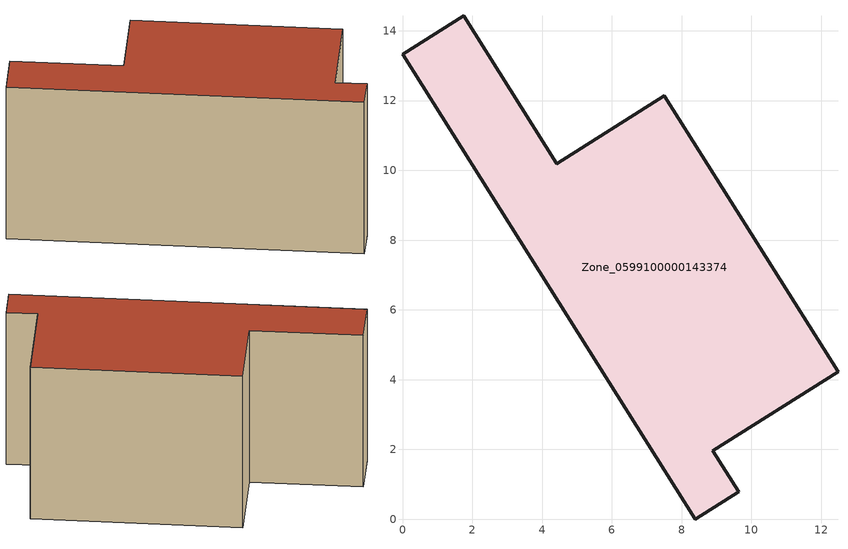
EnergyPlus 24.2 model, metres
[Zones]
Zone_0599100000143374
 floor ground (C_G): 0,13.33 1.75,14.43 4.42,10.19 7.5,12.13 12.48,4.23 8.89,1.97 9.64,0.79 8.39,0 z0
 wall outside (C_F): 8.39,0 9.64,0.79 8.89,1.97 12.48,4.23 7.5,12.13 4.42,10.19 1.75,14.43 0,13.33 8.39,0 z0:7.97
 roof outside (C_R): 1.75,14.43 0,13.33 8.39,0 9.64,0.79 8.89,1.97 12.48,4.23 7.5,12.13 4.42,10.19 z7.97
[BUILDING]
Pand.0599100000143374: North Axis=0; Terrain=City; Loads Convergence Tolerance Value=0.04; Temperature Convergence Tolerance Value=0.4; Solar Distribution=FullExterior; Maximum Number of Warmup Days=25; Minimum Number of Warmup Days=1
[Site:Location]
Rotterdam.The.Hague.AP_ZH_NLD Design_Conditions: Latitude=51.96; Longitude=4.45; Time Zone=1; Elevation=-4.5
[SITE:GROUNDTEMPERATURE:BUILDINGSURFACE]
18, 18, 18, 18, 18, 18, 18, 18, 18, 18, 18, 18
[MATERIAL] Thermal Absorptance=0.9; Solar Absorptance=0.7; Visible Absorptance=0.7
Name | Roughness | Thickness | Conductivity | Density | Specific Heat
G.TI.1975-1991 | MediumSmooth | 0.15 | 0.288461 | 540 | 1210
F.TI.1975-1991 | Rough | 0.3 | 0.230769 | 1920 | 840
R.TI.1975-1991 | MediumRough | 0.2 | 0.153846 | 1500 | 1000
[CONSTRUCTION]
C_G: G.TI.1975-1991
C_F: F.TI.1975-1991
C_R: R.TI.1975-1991
[ZONE]
Zone_0599100000143374: Type=1; Multiplier=1; Ceiling Height=Autocalculate; Volume=Autocalculate; Floor Area=autocalculate; Part of Total Floor Area=Yes
[ZONEINFILTRATION:DESIGNFLOWRATE]
Infil_Zone_0599100000143374: Zone or ZoneList or Space or SpaceList=Zone_0599100000143374; Schedule=AlwaysOn; Design Flow Rate Calculation Method=Flow/Area; Flow Rate per Floor Area=0.003; Constant Term Coefficient=1; Temperature Term Coefficient=0; Velocity Term Coefficient=0; Velocity Squared Term Coefficient=0
[HVACTEMPLATE:ZONE:IDEALLOADSAIRSYSTEM]
Zone_0599100000143374: Maximum Heating Supply Air Temperature=50; Minimum Cooling Supply Air Temperature=13; Maximum Heating Supply Air Humidity Ratio=0.0156; Minimum Cooling Supply Air Humidity Ratio=0.0077; Heating Limit=NoLimit; Cooling Limit=NoLimit; Dehumidification Control Type=ConstantSensibleHeatRatio; Cooling Sensible Heat Ratio=0.7; Dehumidification Setpoint=60; Humidification Control Type=None; Humidification Setpoint=30; Outdoor Air Method=None; Outdoor Air Flow Rate per Person=0.00944; Outdoor Air Flow Rate per Zone Floor Area=0; Outdoor Air Flow Rate per Zone=0; Demand Controlled Ventilation Type=None; Outdoor Air Economizer Type=NoEconomizer; Heat Recovery Type=None; Sensible Heat Recovery Effectiveness=0.7; Latent Heat Recovery Effectiveness=0.65
[ZONECONTROL:THERMOSTAT]
ThermostatControl_Zone_0599100000143374: Zone or ZoneList=Zone_0599100000143374; Control Type Schedule=DualSetpointControlType; Control 1=Thermostat_Zone_0599100000143374; Temperature Difference Between Cutout And Setpoint=0
[THERMOSTATSETPOINT:DUALSETPOINT]
Thermostat_Zone_0599100000143374: Heating Setpoint Temperature Schedule=HeatingSetpoint_Zone_0599100000143374; Cooling Setpoint Temperature Schedule=CoolingSetpoint_Zone_0599100000143374
[SCHEDULE:COMPACT]
HeatingSetpoint_Zone_0599100000143374: Through: 12/31, For: AllDays, Until: 24:00, 21
CoolingSetpoint_Zone_0599100000143374: Through: 12/31, For: AllDays, Until: 24:00, 24
DualSetpointControlType: Through: 12/31, For: AllDays, Until: 24:00, 4
AlwaysOn: Through: 12/31, For: AllDays, Until: 24:00, 1
